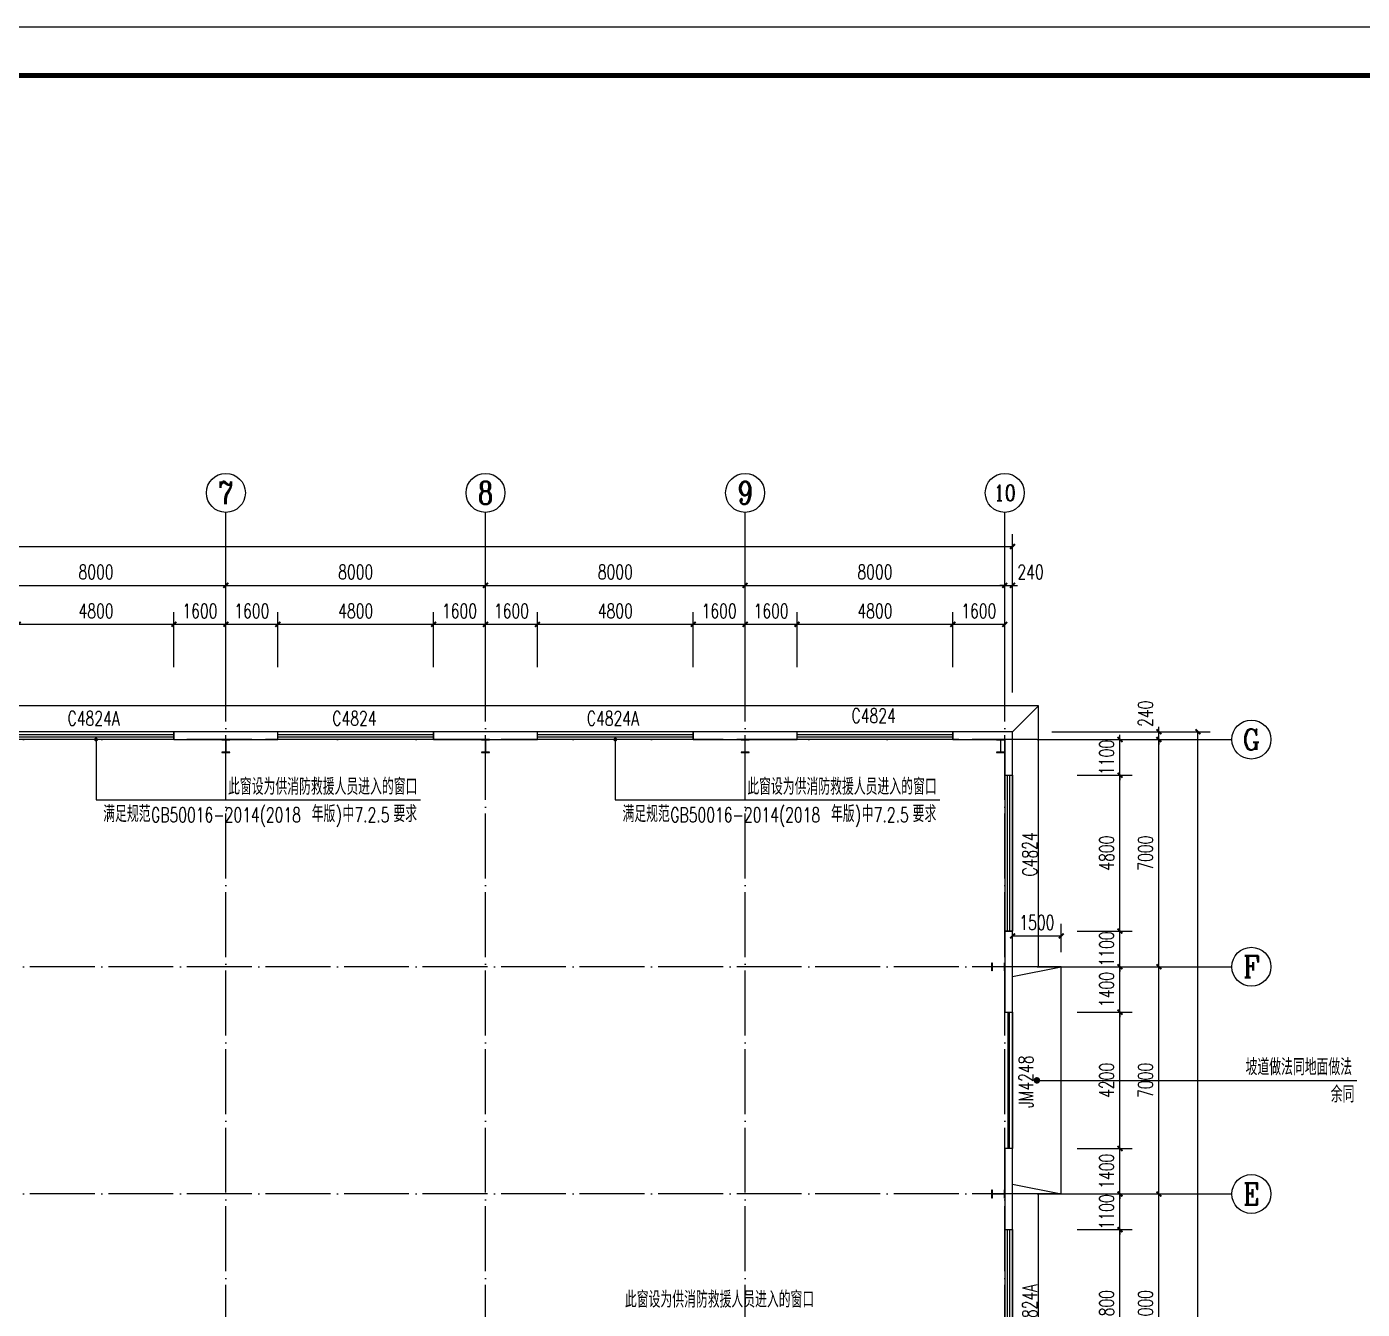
# Model space of a CAD drawing. Extents: x 170967 to 297117, y -33682 to 593582.
# Drawn here: x 235129 to 276283, y 460124 to 499638 of the extents above; entities that cross this region are included whole.
import ezdxf
from ezdxf.enums import TextEntityAlignment as Align

# ---------------------------------------------------------------- set-up
doc = ezdxf.new("R2010")
doc.units = 0
doc.header["$LTSCALE"] = 1000
doc.header["$MEASUREMENT"] = 0
doc.linetypes.add('DASH', pattern=[0.35, 0.25, -0.1])
doc.linetypes.add('DOTE', pattern=[2.42, 2, -0.2, 0.02, -0.2])
doc.layers.get('Defpoints').update_dxf_attribs({"color": 250})
for name, color, linetype in [('0 - 梁柱', 3, 'Continuous'), ('0-建筑立面', 255, 'Continuous'), ('AXIS', 171, 'Continuous'), ('AXIS_TEXT', 7, 'Continuous'), ('DIM_LEAD', 171, 'Continuous'), ('DOTE', 14, 'DOTE'), ('GROUND', 150, 'Continuous'), ('PUB_DIM', 171, 'Continuous'), ('PUB_TEXT', 7, 'Continuous'), ('STAIR', 3, 'Continuous'), ('TK', 4, 'Continuous'), ('WALL-PARAPET', 6, 'Continuous'), ('WINDOW', 140, 'Continuous'), ('WINDOW_TEXT', 7, 'Continuous')]:
    doc.layers.add(name, color=color, linetype=linetype)
doc.styles.add('_TCH_AXIS', font='COMPLEX', dxfattribs={"bigfont": 'GBCBIG'})
doc.styles.add('_TCH_DIM', font='SIMPLEX', dxfattribs={"bigfont": 'GBCBIG'})
doc.styles.add('_TCH_DIM_T3', font='SIMPLEX', dxfattribs={"width": 0.705882, "bigfont": 'GBCBIG'})
doc.styles.add('_TCH_LABEL', font='COMPLEX', dxfattribs={"bigfont": 'GBCBIG'})
doc.styles.add('_TCH_WINDOW', font='SIMPLEX', dxfattribs={"bigfont": 'GBCBIG'})
doc.styles.add('COMPLEX', font='COMPLEX')
doc.dimstyles.new('_TCH_ARCH&&150', dxfattribs={"dimtxt": 446.25, "dimasz": 150, "dimexe": 375, "dimexo": 450, "dimgap": 189.375, "dimtad": 1, "dimdec": 0, "dimzin": 0, "dimdsep": 46, "dimtxsty": '_TCH_DIM_T3', "dimblk": 'ARCHTICK', "dimcen": 0.09, "dimclrt": 7, "dimazin": 2, "dimtfac": 1, "dimtdec": 0, "dimtix": 1, "dimtmove": 2, "dimatfit": 3, "dimfxl": 0, "dimtolj": 1, "dimtzin": 0, "dimarcsym": 0})

# ---------------------------------------------------------------- blocks, each defined once
blk = doc.blocks.new('A$C670E4FA6')
at = {"layer": '0 - 梁柱'}
h = blk.add_hatch(color=256, dxfattribs=at)
h.paths.add_polyline_path([(125, 0), (0, 0), (0, 12), (120, 12), (120, 200), (125, 200)])
h.paths.add_polyline_path([(250, 0), (125, 0), (125, 200), (130, 200), (130, 12), (250, 12)])
h.paths.add_polyline_path([(250, 388), (130, 388), (130, 200), (125, 200), (125, 400), (250, 400)])
h.paths.add_polyline_path([(125, 200), (120, 200), (120, 388), (0, 388), (0, 400), (125, 400)])
blk.add_lwpolyline([(0, 400), (0, 388), (120, 388), (120, 12), (0, 12), (0, 0), (250, 0), (250, 12), (130, 12), (130, 388), (250, 388), (250, 400)], close=True, dxfattribs=at)
blk = doc.blocks.new('GeYuanFrame_20457670', base_point=(20.09, 4.53))
at = {"layer": 'TK'}
blk.add_lwpolyline([(20.09, 4.53), (20.09, 598.53), (861.09, 598.53), (861.09, 4.53)], close=True, dxfattribs=at)
at = {"layer": 'TK', "const_width": 1}
blk.add_lwpolyline([(45.09, 588.53), (851.09, 588.53), (851.09, 14.53), (45.09, 14.53)], close=True, dxfattribs=at)
blk = doc.blocks.new('$DorLib2D$00000213')
at = {"color": 0, "linetype": 'DASH', "const_width": 0.02}
blk.add_lwpolyline([(0.5, 0), (-0.5, 0)], dxfattribs=at)
blk = doc.blocks.new('$TCHSYS$WIN2D')
for p, q in [((-0.5, 0.5), (0.5, 0.5)), ((-0.5, 0.5), (-0.5, -0.5)), ((0.5, 0.5), (0.5, -0.5)), ((0.5, 0.1667), (-0.5, 0.1667)), ((0.5, -0.1667), (-0.5, -0.1667)), ((-0.5, -0.5), (0.5, -0.5))]:
    blk.add_line(p, q)
blk = doc.blocks.new('_AXISO')
blk.add_circle((0, 0), 0.5)
at = {"layer": 'AXIS_TEXT', "style": 'COMPLEX', "width": 1.041667}
blk.add_attdef('A', text='', height=0.56, dxfattribs=at).set_placement((-0.25, -0.28), (0.25, -0.28), align=Align.FIT)
blk = doc.blocks.new('_ArchTick')
at = {"color": 0, "linetype": 'ByBlock', "const_width": 0.4}
blk.add_lwpolyline([(-0.5, -0.5), (0.5, 0.5)], dxfattribs=at)
blk = doc.blocks.new('*D69')
at = {"layer": 'AXIS', "color": 0, "lineweight": -2}
for p, q in [((193026, 479127), (193026, 484002)), ((265506, 479127), (265506, 484002)), ((193026, 483627), (265506, 483627))]:
    blk.add_line(p, q, dxfattribs=at)
at = {"layer": 'Defpoints', "color": 0}
for p in [(265506, 483627), (193026, 478677), (265506, 478677)]:
    blk.add_point(p, dxfattribs=at)
at = {"layer": 'AXIS', "color": 0, "lineweight": -2, "xscale": 150, "yscale": 150, "zscale": 150, "rotation": 180}
blk.add_blockref('_ArchTick', (193026, 483627), dxfattribs=at)
at = {"layer": 'AXIS', "color": 0, "lineweight": -2, "xscale": 150, "yscale": 150, "zscale": 150}
blk.add_blockref('_ArchTick', (265506, 483627), dxfattribs=at)
at = {"layer": 'AXIS', "color": 7, "insert": (229266, 484040), "char_height": 446.2, "attachment_point": 5, "style": '_TCH_DIM_T3'}
blk.add_mtext('\\A1;72480', dxfattribs=at)
blk = doc.blocks.new('*D77')
at = {"layer": 'AXIS', "color": 0, "lineweight": -2}
for p, q in [((233266, 479127), (233266, 482802)), ((241266, 479127), (241266, 482802)), ((233266, 482427), (241266, 482427))]:
    blk.add_line(p, q, dxfattribs=at)
at = {"layer": 'Defpoints', "color": 0}
for p in [(241266, 482427), (233266, 478677), (241266, 478677)]:
    blk.add_point(p, dxfattribs=at)
at = {"layer": 'AXIS', "color": 0, "lineweight": -2, "xscale": 150, "yscale": 150, "zscale": 150, "rotation": 180}
blk.add_blockref('_ArchTick', (233266, 482427), dxfattribs=at)
at = {"layer": 'AXIS', "color": 0, "lineweight": -2, "xscale": 150, "yscale": 150, "zscale": 150}
blk.add_blockref('_ArchTick', (241266, 482427), dxfattribs=at)
at = {"layer": 'AXIS', "color": 7, "insert": (237266, 482840), "char_height": 446.2, "attachment_point": 5, "style": '_TCH_DIM_T3'}
blk.add_mtext('\\A1;8000', dxfattribs=at)
blk = doc.blocks.new('*D78')
at = {"layer": 'AXIS', "color": 0, "lineweight": -2}
for p, q in [((241266, 479127), (241266, 482802)), ((249266, 479127), (249266, 482802)), ((241266, 482427), (249266, 482427))]:
    blk.add_line(p, q, dxfattribs=at)
at = {"layer": 'Defpoints', "color": 0}
for p in [(249266, 482427), (241266, 478677), (249266, 478677)]:
    blk.add_point(p, dxfattribs=at)
at = {"layer": 'AXIS', "color": 0, "lineweight": -2, "xscale": 150, "yscale": 150, "zscale": 150, "rotation": 180}
blk.add_blockref('_ArchTick', (241266, 482427), dxfattribs=at)
at = {"layer": 'AXIS', "color": 0, "lineweight": -2, "xscale": 150, "yscale": 150, "zscale": 150}
blk.add_blockref('_ArchTick', (249266, 482427), dxfattribs=at)
at = {"layer": 'AXIS', "color": 7, "insert": (245266, 482840), "char_height": 446.2, "attachment_point": 5, "style": '_TCH_DIM_T3'}
blk.add_mtext('\\A1;8000', dxfattribs=at)
blk = doc.blocks.new('*D79')
at = {"layer": 'AXIS', "color": 0, "lineweight": -2}
for p, q in [((249266, 479127), (249266, 482802)), ((257266, 479127), (257266, 482802)), ((249266, 482427), (257266, 482427))]:
    blk.add_line(p, q, dxfattribs=at)
at = {"layer": 'Defpoints', "color": 0}
for p in [(257266, 482427), (249266, 478677), (257266, 478677)]:
    blk.add_point(p, dxfattribs=at)
at = {"layer": 'AXIS', "color": 0, "lineweight": -2, "xscale": 150, "yscale": 150, "zscale": 150, "rotation": 180}
blk.add_blockref('_ArchTick', (249266, 482427), dxfattribs=at)
at = {"layer": 'AXIS', "color": 0, "lineweight": -2, "xscale": 150, "yscale": 150, "zscale": 150}
blk.add_blockref('_ArchTick', (257266, 482427), dxfattribs=at)
at = {"layer": 'AXIS', "color": 7, "insert": (253266, 482840), "char_height": 446.2, "attachment_point": 5, "style": '_TCH_DIM_T3'}
blk.add_mtext('\\A1;8000', dxfattribs=at)
blk = doc.blocks.new('*D80')
at = {"layer": 'AXIS', "color": 0, "lineweight": -2}
for p, q in [((257266, 479127), (257266, 482802)), ((265266, 479127), (265266, 482802)), ((257266, 482427), (265266, 482427))]:
    blk.add_line(p, q, dxfattribs=at)
at = {"layer": 'Defpoints', "color": 0}
for p in [(265266, 482427), (257266, 478677), (265266, 478677)]:
    blk.add_point(p, dxfattribs=at)
at = {"layer": 'AXIS', "color": 0, "lineweight": -2, "xscale": 150, "yscale": 150, "zscale": 150, "rotation": 180}
blk.add_blockref('_ArchTick', (257266, 482427), dxfattribs=at)
at = {"layer": 'AXIS', "color": 0, "lineweight": -2, "xscale": 150, "yscale": 150, "zscale": 150}
blk.add_blockref('_ArchTick', (265266, 482427), dxfattribs=at)
at = {"layer": 'AXIS', "color": 7, "insert": (261266, 482840), "char_height": 446.2, "attachment_point": 5, "style": '_TCH_DIM_T3'}
blk.add_mtext('\\A1;8000', dxfattribs=at)
blk = doc.blocks.new('*D81')
at = {"layer": 'AXIS', "color": 0, "lineweight": -2}
for p, q in [((265266, 479127), (265266, 482802)), ((265506, 479127), (265506, 482802)), ((265266, 482427), (265116, 482427)), ((265266, 482427), (265506, 482427)), ((265506, 482427), (265656, 482427))]:
    blk.add_line(p, q, dxfattribs=at)
at = {"layer": 'Defpoints', "color": 0}
for p in [(265506, 482427), (265266, 478677), (265506, 478677)]:
    blk.add_point(p, dxfattribs=at)
at = {"layer": 'AXIS', "color": 0, "lineweight": -2, "xscale": 150, "yscale": 150, "zscale": 150}
blk.add_blockref('_ArchTick', (265266, 482427), dxfattribs=at)
at = {"layer": 'AXIS', "color": 0, "lineweight": -2, "xscale": 150, "yscale": 150, "zscale": 150, "rotation": 180}
blk.add_blockref('_ArchTick', (265506, 482427), dxfattribs=at)
at = {"layer": 'AXIS', "color": 7, "insert": (266061, 482840), "char_height": 446.2, "attachment_point": 5, "style": '_TCH_DIM_T3'}
blk.add_mtext('\\A1;240', dxfattribs=at)
blk = doc.blocks.new('*D92')
at = {"layer": 'AXIS', "color": 0, "lineweight": -2}
for p, q in [((266716, 477917), (271591, 477917)), ((271216, 435437), (271216, 477917)), ((266716, 435437), (271591, 435437))]:
    blk.add_line(p, q, dxfattribs=at)
at = {"layer": 'Defpoints', "color": 0}
for p in [(266266, 477917), (271216, 477917), (266266, 435437)]:
    blk.add_point(p, dxfattribs=at)
at = {"layer": 'AXIS', "color": 0, "lineweight": -2, "xscale": 150, "yscale": 150, "zscale": 150}
for p, rotation in [((271216, 477917), 90), ((271216, 435437), 270)]:
    blk.add_blockref('_ArchTick', p, dxfattribs=dict(at, rotation=rotation))
at = {"layer": 'AXIS', "color": 7, "insert": (270803, 456677), "char_height": 446.2, "attachment_point": 5, "rotation": 90, "style": '_TCH_DIM_T3'}
blk.add_mtext('\\A1;42480', dxfattribs=at)
blk = doc.blocks.new('*D97')
at = {"layer": 'AXIS', "color": 0, "lineweight": -2}
for p, q in [((266716, 463677), (270391, 463677)), ((270016, 456677), (270016, 463677)), ((266716, 456677), (270391, 456677))]:
    blk.add_line(p, q, dxfattribs=at)
at = {"layer": 'Defpoints', "color": 0}
for p in [(266266, 463677), (270016, 463677), (266266, 456677)]:
    blk.add_point(p, dxfattribs=at)
at = {"layer": 'AXIS', "color": 0, "lineweight": -2, "xscale": 150, "yscale": 150, "zscale": 150}
for p, rotation in [((270016, 463677), 90), ((270016, 456677), 270)]:
    blk.add_blockref('_ArchTick', p, dxfattribs=dict(at, rotation=rotation))
at = {"layer": 'AXIS', "color": 7, "insert": (269603, 460177), "char_height": 446.2, "attachment_point": 5, "rotation": 90, "style": '_TCH_DIM_T3'}
blk.add_mtext('\\A1;7000', dxfattribs=at)
blk = doc.blocks.new('*D98')
at = {"layer": 'AXIS', "color": 0, "lineweight": -2}
for p, q in [((266716, 470677), (270391, 470677)), ((270016, 463677), (270016, 470677)), ((266716, 463677), (270391, 463677))]:
    blk.add_line(p, q, dxfattribs=at)
at = {"layer": 'Defpoints', "color": 0}
for p in [(266266, 470677), (270016, 470677), (266266, 463677)]:
    blk.add_point(p, dxfattribs=at)
at = {"layer": 'AXIS', "color": 0, "lineweight": -2, "xscale": 150, "yscale": 150, "zscale": 150}
for p, rotation in [((270016, 470677), 90), ((270016, 463677), 270)]:
    blk.add_blockref('_ArchTick', p, dxfattribs=dict(at, rotation=rotation))
at = {"layer": 'AXIS', "color": 7, "insert": (269603, 467177), "char_height": 446.2, "attachment_point": 5, "rotation": 90, "style": '_TCH_DIM_T3'}
blk.add_mtext('\\A1;7000', dxfattribs=at)
blk = doc.blocks.new('*D99')
at = {"layer": 'AXIS', "color": 0, "lineweight": -2}
for p, q in [((266716, 477677), (270391, 477677)), ((270016, 470677), (270016, 477677)), ((266716, 470677), (270391, 470677))]:
    blk.add_line(p, q, dxfattribs=at)
at = {"layer": 'Defpoints', "color": 0}
for p in [(266266, 477677), (270016, 477677), (266266, 470677)]:
    blk.add_point(p, dxfattribs=at)
at = {"layer": 'AXIS', "color": 0, "lineweight": -2, "xscale": 150, "yscale": 150, "zscale": 150}
for p, rotation in [((270016, 477677), 90), ((270016, 470677), 270)]:
    blk.add_blockref('_ArchTick', p, dxfattribs=dict(at, rotation=rotation))
at = {"layer": 'AXIS', "color": 7, "insert": (269603, 474177), "char_height": 446.2, "attachment_point": 5, "rotation": 90, "style": '_TCH_DIM_T3'}
blk.add_mtext('\\A1;7000', dxfattribs=at)
blk = doc.blocks.new('*D100')
at = {"layer": 'AXIS', "color": 0, "lineweight": -2}
for p, q in [((266716, 477917), (270391, 477917)), ((270016, 477917), (270016, 478067)), ((270016, 477677), (270016, 477917)), ((266716, 477677), (270391, 477677)), ((270016, 477677), (270016, 477527))]:
    blk.add_line(p, q, dxfattribs=at)
at = {"layer": 'Defpoints', "color": 0}
for p in [(266266, 477917), (270016, 477917), (266266, 477677)]:
    blk.add_point(p, dxfattribs=at)
at = {"layer": 'AXIS', "color": 0, "lineweight": -2, "xscale": 150, "yscale": 150, "zscale": 150}
for p, rotation in [((270016, 477917), 270), ((270016, 477677), 90)]:
    blk.add_blockref('_ArchTick', p, dxfattribs=dict(at, rotation=rotation))
at = {"layer": 'AXIS', "color": 7, "insert": (269603, 478472), "char_height": 446.2, "attachment_point": 5, "rotation": 90, "style": '_TCH_DIM_T3'}
blk.add_mtext('\\A1;240', dxfattribs=at)
blk = doc.blocks.new('*D159')
at = {"layer": 'Defpoints', "color": 0}
for p in [(267046, 477677), (268816, 477677), (267046, 476577)]:
    blk.add_point(p, dxfattribs=at)
at = {"layer": 'PUB_DIM', "color": 0, "lineweight": -2}
for p, q in [((268816, 477677), (268816, 477827)), ((267496, 477677), (269191, 477677)), ((268816, 476577), (268816, 477677)), ((267496, 476577), (269191, 476577)), ((268816, 476577), (268816, 476427))]:
    blk.add_line(p, q, dxfattribs=at)
at = {"layer": 'PUB_DIM', "color": 0, "lineweight": -2, "xscale": 150, "yscale": 150, "zscale": 150}
for p, rotation in [((268816, 477677), 270), ((268816, 476577), 90)]:
    blk.add_blockref('_ArchTick', p, dxfattribs=dict(at, rotation=rotation))
at = {"layer": 'PUB_DIM', "color": 7, "insert": (268403, 477127), "char_height": 446.2, "attachment_point": 5, "rotation": 90, "style": '_TCH_DIM_T3'}
blk.add_mtext('\\A1;1100', dxfattribs=at)
blk = doc.blocks.new('*D160')
at = {"layer": 'Defpoints', "color": 0}
for p in [(267046, 476577), (268816, 476577), (267046, 471777)]:
    blk.add_point(p, dxfattribs=at)
at = {"layer": 'PUB_DIM', "color": 0, "lineweight": -2}
for p, q in [((267496, 476577), (269191, 476577)), ((268816, 471777), (268816, 476577)), ((267496, 471777), (269191, 471777))]:
    blk.add_line(p, q, dxfattribs=at)
at = {"layer": 'PUB_DIM', "color": 0, "lineweight": -2, "xscale": 150, "yscale": 150, "zscale": 150}
for p, rotation in [((268816, 476577), 90), ((268816, 471777), 270)]:
    blk.add_blockref('_ArchTick', p, dxfattribs=dict(at, rotation=rotation))
at = {"layer": 'PUB_DIM', "color": 7, "insert": (268403, 474177), "char_height": 446.2, "attachment_point": 5, "rotation": 90, "style": '_TCH_DIM_T3'}
blk.add_mtext('\\A1;4800', dxfattribs=at)
blk = doc.blocks.new('*D161')
at = {"layer": 'Defpoints', "color": 0}
for p in [(267046, 471777), (268816, 471777), (267046, 470677)]:
    blk.add_point(p, dxfattribs=at)
at = {"layer": 'PUB_DIM', "color": 0, "lineweight": -2}
for p, q in [((267496, 471777), (269191, 471777)), ((268816, 471777), (268816, 471927)), ((268816, 470677), (268816, 471777)), ((267496, 470677), (269191, 470677)), ((268816, 470677), (268816, 470527))]:
    blk.add_line(p, q, dxfattribs=at)
at = {"layer": 'PUB_DIM', "color": 0, "lineweight": -2, "xscale": 150, "yscale": 150, "zscale": 150}
for p, rotation in [((268816, 471777), 270), ((268816, 470677), 90)]:
    blk.add_blockref('_ArchTick', p, dxfattribs=dict(at, rotation=rotation))
at = {"layer": 'PUB_DIM', "color": 7, "insert": (268403, 471227), "char_height": 446.2, "attachment_point": 5, "rotation": 90, "style": '_TCH_DIM_T3'}
blk.add_mtext('\\A1;1100', dxfattribs=at)
blk = doc.blocks.new('*D162')
at = {"layer": 'Defpoints', "color": 0}
for p in [(267046, 470677), (268816, 470677), (267046, 469277)]:
    blk.add_point(p, dxfattribs=at)
at = {"layer": 'PUB_DIM', "color": 0, "lineweight": -2}
for p, q in [((268816, 470677), (268816, 470827)), ((267496, 470677), (269191, 470677)), ((268816, 469277), (268816, 470677)), ((267496, 469277), (269191, 469277)), ((268816, 469277), (268816, 469127))]:
    blk.add_line(p, q, dxfattribs=at)
at = {"layer": 'PUB_DIM', "color": 0, "lineweight": -2, "xscale": 150, "yscale": 150, "zscale": 150}
for p, rotation in [((268816, 470677), 270), ((268816, 469277), 90)]:
    blk.add_blockref('_ArchTick', p, dxfattribs=dict(at, rotation=rotation))
at = {"layer": 'PUB_DIM', "color": 7, "insert": (268403, 469977), "char_height": 446.2, "attachment_point": 5, "rotation": 90, "style": '_TCH_DIM_T3'}
blk.add_mtext('\\A1;1400', dxfattribs=at)
blk = doc.blocks.new('*D163')
at = {"layer": 'Defpoints', "color": 0}
for p in [(267046, 469277), (268816, 469277), (267046, 465077)]:
    blk.add_point(p, dxfattribs=at)
at = {"layer": 'PUB_DIM', "color": 0, "lineweight": -2}
for p, q in [((267496, 469277), (269191, 469277)), ((268816, 465077), (268816, 469277)), ((267496, 465077), (269191, 465077))]:
    blk.add_line(p, q, dxfattribs=at)
at = {"layer": 'PUB_DIM', "color": 0, "lineweight": -2, "xscale": 150, "yscale": 150, "zscale": 150}
for p, rotation in [((268816, 469277), 90), ((268816, 465077), 270)]:
    blk.add_blockref('_ArchTick', p, dxfattribs=dict(at, rotation=rotation))
at = {"layer": 'PUB_DIM', "color": 7, "insert": (268403, 467177), "char_height": 446.2, "attachment_point": 5, "rotation": 90, "style": '_TCH_DIM_T3'}
blk.add_mtext('\\A1;4200', dxfattribs=at)
blk = doc.blocks.new('*D164')
at = {"layer": 'Defpoints', "color": 0}
for p in [(267046, 465077), (268816, 465077), (267046, 463677)]:
    blk.add_point(p, dxfattribs=at)
at = {"layer": 'PUB_DIM', "color": 0, "lineweight": -2}
for p, q in [((267496, 465077), (269191, 465077)), ((268816, 465077), (268816, 465227)), ((268816, 463677), (268816, 465077)), ((267496, 463677), (269191, 463677)), ((268816, 463677), (268816, 463527))]:
    blk.add_line(p, q, dxfattribs=at)
at = {"layer": 'PUB_DIM', "color": 0, "lineweight": -2, "xscale": 150, "yscale": 150, "zscale": 150}
for p, rotation in [((268816, 465077), 270), ((268816, 463677), 90)]:
    blk.add_blockref('_ArchTick', p, dxfattribs=dict(at, rotation=rotation))
at = {"layer": 'PUB_DIM', "color": 7, "insert": (268403, 464377), "char_height": 446.2, "attachment_point": 5, "rotation": 90, "style": '_TCH_DIM_T3'}
blk.add_mtext('\\A1;1400', dxfattribs=at)
blk = doc.blocks.new('*D165')
at = {"layer": 'Defpoints', "color": 0}
for p in [(267046, 463677), (268816, 463677), (267046, 462577)]:
    blk.add_point(p, dxfattribs=at)
at = {"layer": 'PUB_DIM', "color": 0, "lineweight": -2}
for p, q in [((268816, 463677), (268816, 463827)), ((267496, 463677), (269191, 463677)), ((268816, 462577), (268816, 463677)), ((267496, 462577), (269191, 462577)), ((268816, 462577), (268816, 462427))]:
    blk.add_line(p, q, dxfattribs=at)
at = {"layer": 'PUB_DIM', "color": 0, "lineweight": -2, "xscale": 150, "yscale": 150, "zscale": 150}
for p, rotation in [((268816, 463677), 270), ((268816, 462577), 90)]:
    blk.add_blockref('_ArchTick', p, dxfattribs=dict(at, rotation=rotation))
at = {"layer": 'PUB_DIM', "color": 7, "insert": (268403, 463127), "char_height": 446.2, "attachment_point": 5, "rotation": 90, "style": '_TCH_DIM_T3'}
blk.add_mtext('\\A1;1100', dxfattribs=at)
blk = doc.blocks.new('*D166')
at = {"layer": 'Defpoints', "color": 0}
for p in [(267046, 462577), (268816, 462577), (267046, 457777)]:
    blk.add_point(p, dxfattribs=at)
at = {"layer": 'PUB_DIM', "color": 0, "lineweight": -2}
for p, q in [((267496, 462577), (269191, 462577)), ((268816, 457777), (268816, 462577)), ((267496, 457777), (269191, 457777))]:
    blk.add_line(p, q, dxfattribs=at)
at = {"layer": 'PUB_DIM', "color": 0, "lineweight": -2, "xscale": 150, "yscale": 150, "zscale": 150}
for p, rotation in [((268816, 462577), 90), ((268816, 457777), 270)]:
    blk.add_blockref('_ArchTick', p, dxfattribs=dict(at, rotation=rotation))
at = {"layer": 'PUB_DIM', "color": 7, "insert": (268403, 460177), "char_height": 446.2, "attachment_point": 5, "rotation": 90, "style": '_TCH_DIM_T3'}
blk.add_mtext('\\A1;4800', dxfattribs=at)
blk = doc.blocks.new('*D221')
at = {"layer": 'Defpoints', "color": 0}
for p in [(239666, 481227), (234866, 479457), (239666, 479457)]:
    blk.add_point(p, dxfattribs=at)
at = {"layer": 'PUB_DIM', "color": 0, "lineweight": -2}
for p, q in [((234866, 479907), (234866, 481602)), ((239666, 479907), (239666, 481602)), ((234866, 481227), (239666, 481227))]:
    blk.add_line(p, q, dxfattribs=at)
at = {"layer": 'PUB_DIM', "color": 0, "lineweight": -2, "xscale": 150, "yscale": 150, "zscale": 150, "rotation": 180}
blk.add_blockref('_ArchTick', (234866, 481227), dxfattribs=at)
at = {"layer": 'PUB_DIM', "color": 0, "lineweight": -2, "xscale": 150, "yscale": 150, "zscale": 150}
blk.add_blockref('_ArchTick', (239666, 481227), dxfattribs=at)
at = {"layer": 'PUB_DIM', "color": 7, "insert": (237266, 481640), "char_height": 446.2, "attachment_point": 5, "style": '_TCH_DIM_T3'}
blk.add_mtext('\\A1;4800', dxfattribs=at)
blk = doc.blocks.new('*D222')
at = {"layer": 'Defpoints', "color": 0}
for p in [(241266, 481227), (239666, 479457), (241266, 479457)]:
    blk.add_point(p, dxfattribs=at)
at = {"layer": 'PUB_DIM', "color": 0, "lineweight": -2}
for p, q in [((239666, 479907), (239666, 481602)), ((241266, 479907), (241266, 481602)), ((239666, 481227), (241266, 481227))]:
    blk.add_line(p, q, dxfattribs=at)
at = {"layer": 'PUB_DIM', "color": 0, "lineweight": -2, "xscale": 150, "yscale": 150, "zscale": 150, "rotation": 180}
blk.add_blockref('_ArchTick', (239666, 481227), dxfattribs=at)
at = {"layer": 'PUB_DIM', "color": 0, "lineweight": -2, "xscale": 150, "yscale": 150, "zscale": 150}
blk.add_blockref('_ArchTick', (241266, 481227), dxfattribs=at)
at = {"layer": 'PUB_DIM', "color": 7, "insert": (240466, 481640), "char_height": 446.2, "attachment_point": 5, "style": '_TCH_DIM_T3'}
blk.add_mtext('\\A1;1600', dxfattribs=at)
blk = doc.blocks.new('*D223')
at = {"layer": 'Defpoints', "color": 0}
for p in [(242866, 481227), (241266, 479457), (242866, 479457)]:
    blk.add_point(p, dxfattribs=at)
at = {"layer": 'PUB_DIM', "color": 0, "lineweight": -2}
for p, q in [((241266, 479907), (241266, 481602)), ((242866, 479907), (242866, 481602)), ((241266, 481227), (242866, 481227))]:
    blk.add_line(p, q, dxfattribs=at)
at = {"layer": 'PUB_DIM', "color": 0, "lineweight": -2, "xscale": 150, "yscale": 150, "zscale": 150, "rotation": 180}
blk.add_blockref('_ArchTick', (241266, 481227), dxfattribs=at)
at = {"layer": 'PUB_DIM', "color": 0, "lineweight": -2, "xscale": 150, "yscale": 150, "zscale": 150}
blk.add_blockref('_ArchTick', (242866, 481227), dxfattribs=at)
at = {"layer": 'PUB_DIM', "color": 7, "insert": (242066, 481640), "char_height": 446.2, "attachment_point": 5, "style": '_TCH_DIM_T3'}
blk.add_mtext('\\A1;1600', dxfattribs=at)
blk = doc.blocks.new('*D224')
at = {"layer": 'Defpoints', "color": 0}
for p in [(247666, 481227), (242866, 479457), (247666, 479457)]:
    blk.add_point(p, dxfattribs=at)
at = {"layer": 'PUB_DIM', "color": 0, "lineweight": -2}
for p, q in [((242866, 479907), (242866, 481602)), ((247666, 479907), (247666, 481602)), ((242866, 481227), (247666, 481227))]:
    blk.add_line(p, q, dxfattribs=at)
at = {"layer": 'PUB_DIM', "color": 0, "lineweight": -2, "xscale": 150, "yscale": 150, "zscale": 150, "rotation": 180}
blk.add_blockref('_ArchTick', (242866, 481227), dxfattribs=at)
at = {"layer": 'PUB_DIM', "color": 0, "lineweight": -2, "xscale": 150, "yscale": 150, "zscale": 150}
blk.add_blockref('_ArchTick', (247666, 481227), dxfattribs=at)
at = {"layer": 'PUB_DIM', "color": 7, "insert": (245266, 481640), "char_height": 446.2, "attachment_point": 5, "style": '_TCH_DIM_T3'}
blk.add_mtext('\\A1;4800', dxfattribs=at)
blk = doc.blocks.new('*D225')
at = {"layer": 'Defpoints', "color": 0}
for p in [(249266, 481227), (247666, 479457), (249266, 479457)]:
    blk.add_point(p, dxfattribs=at)
at = {"layer": 'PUB_DIM', "color": 0, "lineweight": -2}
for p, q in [((247666, 479907), (247666, 481602)), ((249266, 479907), (249266, 481602)), ((247666, 481227), (249266, 481227))]:
    blk.add_line(p, q, dxfattribs=at)
at = {"layer": 'PUB_DIM', "color": 0, "lineweight": -2, "xscale": 150, "yscale": 150, "zscale": 150, "rotation": 180}
blk.add_blockref('_ArchTick', (247666, 481227), dxfattribs=at)
at = {"layer": 'PUB_DIM', "color": 0, "lineweight": -2, "xscale": 150, "yscale": 150, "zscale": 150}
blk.add_blockref('_ArchTick', (249266, 481227), dxfattribs=at)
at = {"layer": 'PUB_DIM', "color": 7, "insert": (248466, 481640), "char_height": 446.2, "attachment_point": 5, "style": '_TCH_DIM_T3'}
blk.add_mtext('\\A1;1600', dxfattribs=at)
blk = doc.blocks.new('*D226')
at = {"layer": 'Defpoints', "color": 0}
for p in [(250866, 481227), (249266, 479457), (250866, 479457)]:
    blk.add_point(p, dxfattribs=at)
at = {"layer": 'PUB_DIM', "color": 0, "lineweight": -2}
for p, q in [((249266, 479907), (249266, 481602)), ((250866, 479907), (250866, 481602)), ((249266, 481227), (250866, 481227))]:
    blk.add_line(p, q, dxfattribs=at)
at = {"layer": 'PUB_DIM', "color": 0, "lineweight": -2, "xscale": 150, "yscale": 150, "zscale": 150, "rotation": 180}
blk.add_blockref('_ArchTick', (249266, 481227), dxfattribs=at)
at = {"layer": 'PUB_DIM', "color": 0, "lineweight": -2, "xscale": 150, "yscale": 150, "zscale": 150}
blk.add_blockref('_ArchTick', (250866, 481227), dxfattribs=at)
at = {"layer": 'PUB_DIM', "color": 7, "insert": (250066, 481640), "char_height": 446.2, "attachment_point": 5, "style": '_TCH_DIM_T3'}
blk.add_mtext('\\A1;1600', dxfattribs=at)
blk = doc.blocks.new('*D227')
at = {"layer": 'Defpoints', "color": 0}
for p in [(255666, 481227), (250866, 479457), (255666, 479457)]:
    blk.add_point(p, dxfattribs=at)
at = {"layer": 'PUB_DIM', "color": 0, "lineweight": -2}
for p, q in [((250866, 479907), (250866, 481602)), ((255666, 479907), (255666, 481602)), ((250866, 481227), (255666, 481227))]:
    blk.add_line(p, q, dxfattribs=at)
at = {"layer": 'PUB_DIM', "color": 0, "lineweight": -2, "xscale": 150, "yscale": 150, "zscale": 150, "rotation": 180}
blk.add_blockref('_ArchTick', (250866, 481227), dxfattribs=at)
at = {"layer": 'PUB_DIM', "color": 0, "lineweight": -2, "xscale": 150, "yscale": 150, "zscale": 150}
blk.add_blockref('_ArchTick', (255666, 481227), dxfattribs=at)
at = {"layer": 'PUB_DIM', "color": 7, "insert": (253266, 481640), "char_height": 446.2, "attachment_point": 5, "style": '_TCH_DIM_T3'}
blk.add_mtext('\\A1;4800', dxfattribs=at)
blk = doc.blocks.new('*D228')
at = {"layer": 'Defpoints', "color": 0}
for p in [(257266, 481227), (255666, 479457), (257266, 479457)]:
    blk.add_point(p, dxfattribs=at)
at = {"layer": 'PUB_DIM', "color": 0, "lineweight": -2}
for p, q in [((255666, 479907), (255666, 481602)), ((257266, 479907), (257266, 481602)), ((255666, 481227), (257266, 481227))]:
    blk.add_line(p, q, dxfattribs=at)
at = {"layer": 'PUB_DIM', "color": 0, "lineweight": -2, "xscale": 150, "yscale": 150, "zscale": 150, "rotation": 180}
blk.add_blockref('_ArchTick', (255666, 481227), dxfattribs=at)
at = {"layer": 'PUB_DIM', "color": 0, "lineweight": -2, "xscale": 150, "yscale": 150, "zscale": 150}
blk.add_blockref('_ArchTick', (257266, 481227), dxfattribs=at)
at = {"layer": 'PUB_DIM', "color": 7, "insert": (256466, 481640), "char_height": 446.2, "attachment_point": 5, "style": '_TCH_DIM_T3'}
blk.add_mtext('\\A1;1600', dxfattribs=at)
blk = doc.blocks.new('*D229')
at = {"layer": 'Defpoints', "color": 0}
for p in [(258866, 481227), (257266, 479457), (258866, 479457)]:
    blk.add_point(p, dxfattribs=at)
at = {"layer": 'PUB_DIM', "color": 0, "lineweight": -2}
for p, q in [((257266, 479907), (257266, 481602)), ((258866, 479907), (258866, 481602)), ((257266, 481227), (258866, 481227))]:
    blk.add_line(p, q, dxfattribs=at)
at = {"layer": 'PUB_DIM', "color": 0, "lineweight": -2, "xscale": 150, "yscale": 150, "zscale": 150, "rotation": 180}
blk.add_blockref('_ArchTick', (257266, 481227), dxfattribs=at)
at = {"layer": 'PUB_DIM', "color": 0, "lineweight": -2, "xscale": 150, "yscale": 150, "zscale": 150}
blk.add_blockref('_ArchTick', (258866, 481227), dxfattribs=at)
at = {"layer": 'PUB_DIM', "color": 7, "insert": (258066, 481640), "char_height": 446.2, "attachment_point": 5, "style": '_TCH_DIM_T3'}
blk.add_mtext('\\A1;1600', dxfattribs=at)
blk = doc.blocks.new('*D230')
at = {"layer": 'Defpoints', "color": 0}
for p in [(263666, 481227), (258866, 479457), (263666, 479457)]:
    blk.add_point(p, dxfattribs=at)
at = {"layer": 'PUB_DIM', "color": 0, "lineweight": -2}
for p, q in [((258866, 479907), (258866, 481602)), ((263666, 479907), (263666, 481602)), ((258866, 481227), (263666, 481227))]:
    blk.add_line(p, q, dxfattribs=at)
at = {"layer": 'PUB_DIM', "color": 0, "lineweight": -2, "xscale": 150, "yscale": 150, "zscale": 150, "rotation": 180}
blk.add_blockref('_ArchTick', (258866, 481227), dxfattribs=at)
at = {"layer": 'PUB_DIM', "color": 0, "lineweight": -2, "xscale": 150, "yscale": 150, "zscale": 150}
blk.add_blockref('_ArchTick', (263666, 481227), dxfattribs=at)
at = {"layer": 'PUB_DIM', "color": 7, "insert": (261266, 481640), "char_height": 446.2, "attachment_point": 5, "style": '_TCH_DIM_T3'}
blk.add_mtext('\\A1;4800', dxfattribs=at)
blk = doc.blocks.new('*D231')
at = {"layer": 'Defpoints', "color": 0}
for p in [(265266, 481227), (263666, 479457), (265266, 479457)]:
    blk.add_point(p, dxfattribs=at)
at = {"layer": 'PUB_DIM', "color": 0, "lineweight": -2}
for p, q in [((263666, 479907), (263666, 481602)), ((265266, 479907), (265266, 481602)), ((263666, 481227), (265266, 481227))]:
    blk.add_line(p, q, dxfattribs=at)
at = {"layer": 'PUB_DIM', "color": 0, "lineweight": -2, "xscale": 150, "yscale": 150, "zscale": 150, "rotation": 180}
blk.add_blockref('_ArchTick', (263666, 481227), dxfattribs=at)
at = {"layer": 'PUB_DIM', "color": 0, "lineweight": -2, "xscale": 150, "yscale": 150, "zscale": 150}
blk.add_blockref('_ArchTick', (265266, 481227), dxfattribs=at)
at = {"layer": 'PUB_DIM', "color": 7, "insert": (264466, 481640), "char_height": 446.2, "attachment_point": 5, "style": '_TCH_DIM_T3'}
blk.add_mtext('\\A1;1600', dxfattribs=at)
blk = doc.blocks.new('*D298')
at = {"layer": 'Defpoints', "color": 0}
for p in [(267006, 471627), (265506, 470677), (267006, 470677)]:
    blk.add_point(p, dxfattribs=at)
at = {"layer": 'PUB_DIM', "color": 0, "lineweight": -2}
for p, q in [((265506, 471127), (265506, 472002)), ((265506, 471627), (267006, 471627)), ((267006, 471127), (267006, 472002))]:
    blk.add_line(p, q, dxfattribs=at)
at = {"layer": 'PUB_DIM', "color": 0, "lineweight": -2, "xscale": 150, "yscale": 150, "zscale": 150, "rotation": 180}
blk.add_blockref('_ArchTick', (265506, 471627), dxfattribs=at)
at = {"layer": 'PUB_DIM', "color": 0, "lineweight": -2, "xscale": 150, "yscale": 150, "zscale": 150}
blk.add_blockref('_ArchTick', (267006, 471627), dxfattribs=at)
at = {"layer": 'PUB_DIM', "color": 7, "insert": (266256, 472040), "char_height": 446.2, "attachment_point": 5, "style": '_TCH_DIM_T3'}
blk.add_mtext('\\A1;1500', dxfattribs=at)

msp = doc.modelspace()

# ---------------------------------------------------------------- linework, layer by layer
at = {"layer": 'AXIS'}
for p, q in [((241265.9, 478677), (241265.9, 484677)), ((249265.9, 478677), (249265.9, 484677)), ((257265.9, 478677), (257265.9, 484677)), ((265265.9, 478677), (265265.9, 484677)), ((266265.9, 477677), (272265.9, 477677)), ((266265.9, 470677), (272265.9, 470677)), ((266265.9, 463677), (272265.9, 463677))]:
    msp.add_line(p, q, dxfattribs=at)
at = {"layer": 'DIM_LEAD'}
for p, q in [((237265.9, 477677), (237265.9, 475815.4)), ((253265.9, 477677), (253265.9, 475815.4)), ((237265.9, 475815.4), (247265.9, 475815.4)), ((253265.9, 475815.4), (263265.9, 475815.4)), ((266255.9, 467177), (272511.2, 467177)), ((272511.2, 467177), (276111, 467177))]:
    msp.add_line(p, q, dxfattribs=at)
for points, const_width in [([(237265.9, 477707, 1), (237265.9, 477647, 1)], 60), ([(253265.9, 477707, 1), (253265.9, 477647, 1)], 60), ([(266205.9, 467177, 1), (266305.9, 467177, 1)], 100)]:
    msp.add_lwpolyline(points, format="xyb", close=True, dxfattribs=dict(at, const_width=const_width))
at = {"layer": 'DOTE'}
for p, q in [((241265.9, 434677), (241265.9, 478677)), ((249265.9, 434677), (249265.9, 478677)), ((257265.9, 434677), (257265.9, 478677)), ((265265.9, 434677), (265265.9, 478677)), ((266265.9, 477677), (192265.9, 477677)), ((266265.9, 470677), (192265.9, 470677)), ((266265.9, 463677), (192265.9, 463677))]:
    msp.add_line(p, q, dxfattribs=at)
at = {"layer": 'GROUND'}
for p, q in [((266305.9, 478717), (233265.9, 478717)), ((265505.9, 477917), (266305.9, 478717)), ((266305.9, 470677), (266305.9, 478717)), ((265505.9, 477917), (233265.9, 477917)), ((265505.9, 470677), (265505.9, 477917)), ((265505.9, 449677), (265505.9, 463677)), ((266305.9, 449677), (266305.9, 463677))]:
    msp.add_line(p, q, dxfattribs=at)
at = {"layer": 'STAIR'}
for p, q in [((267005.9, 470677), (265505.9, 470677)), ((265505.9, 463677), (265505.9, 470677)), ((265505.9, 470377), (267005.9, 470677)), ((267005.9, 463677), (267005.9, 470677)), ((265505.9, 463977), (267005.9, 463677)), ((267005.9, 463677), (265505.9, 463677))]:
    msp.add_line(p, q, dxfattribs=at)
at = {"layer": 'WALL-PARAPET'}
for p, q in [((242865.9, 477917), (239665.9, 477917)), ((239665.9, 477917), (239665.9, 477677)), ((242865.9, 477677), (242865.9, 477917)), ((250865.9, 477917), (247665.9, 477917)), ((247665.9, 477917), (247665.9, 477677)), ((250865.9, 477677), (250865.9, 477917)), ((258865.9, 477917), (255665.9, 477917)), ((255665.9, 477917), (255665.9, 477677)), ((258865.9, 477677), (258865.9, 477917)), ((265505.9, 477917), (263665.9, 477917)), ((263665.9, 477917), (263665.9, 477677)), ((265505.9, 476577), (265505.9, 477917)), ((239665.9, 477677), (242865.9, 477677)), ((247665.9, 477677), (250865.9, 477677)), ((255665.9, 477677), (258865.9, 477677)), ((263665.9, 477677), (265265.9, 477677)), ((265265.9, 477677), (265265.9, 476577)), ((265265.9, 476577), (265505.9, 476577)), ((265265.9, 471777), (265265.9, 469277)), ((265505.9, 471777), (265265.9, 471777)), ((265505.9, 469277), (265505.9, 471777)), ((265265.9, 469277), (265505.9, 469277)), ((265265.9, 465077), (265265.9, 462577)), ((265505.9, 465077), (265265.9, 465077)), ((265505.9, 462577), (265505.9, 465077)), ((265265.9, 462577), (265505.9, 462577))]:
    msp.add_line(p, q, dxfattribs=at)
at = {"layer": 'WINDOW'}
msp.add_line((265505.9, 469277), (265505.9, 465077), dxfattribs=at)

# ---------------------------------------------------------------- block references
at = {"layer": '0 - 梁柱', "rotation": 180}
for p in [(241390.9, 477677), (249390.9, 477677), (257390.9, 477677), (265265.9, 477677)]:
    msp.add_blockref('A$C670E4FA6', p, dxfattribs=at)
at = {"layer": '0 - 梁柱', "xscale": -1, "rotation": 90}
for p in [(265265.9, 470802), (265265.9, 463802)]:
    msp.add_blockref('A$C670E4FA6', p, dxfattribs=at)
at = {"layer": '0-建筑立面', "xscale": 150, "yscale": 150, "zscale": 150}
msp.add_blockref('GeYuanFrame_20457670', (170967.1, 410538.3), dxfattribs=at)
at = {"layer": 'AXIS'}
ref = msp.add_blockref('_AXISO', (241265.9, 485277), dxfattribs=dict(at, xscale=1200, yscale=1200, zscale=1200))
ref.add_attrib('A', '7', dxfattribs={"layer": 'AXIS_TEXT', "height": 698.9, "style": '_TCH_AXIS'}).set_placement((241032.9, 484927.6), (241498.9, 484927.6), align=Align.FIT)
ref = msp.add_blockref('_AXISO', (249265.9, 485277), dxfattribs=dict(at, xscale=1200, yscale=1200, zscale=1200))
ref.add_attrib('A', '8', dxfattribs={"layer": 'AXIS_TEXT', "height": 698.9, "style": '_TCH_AXIS'}).set_placement((249032.9, 484927.6), (249498.9, 484927.6), align=Align.FIT)
ref = msp.add_blockref('_AXISO', (257265.9, 485277), dxfattribs=dict(at, xscale=1200, yscale=1200, zscale=1200))
ref.add_attrib('A', '9', dxfattribs={"layer": 'AXIS_TEXT', "height": 698.9, "style": '_TCH_AXIS'}).set_placement((257032.9, 484927.6), (257498.9, 484927.6), align=Align.FIT)
ref = msp.add_blockref('_AXISO', (265265.9, 485277), dxfattribs=dict(at, xscale=1200, yscale=1200, zscale=1200))
ref.add_attrib('A', '10', dxfattribs={"layer": 'AXIS_TEXT', "height": 492.67, "style": '_TCH_AXIS'}).set_placement((264925.7, 485030.7), (265606.1, 485030.7), align=Align.FIT)
ref = msp.add_blockref('_AXISO', (272865.9, 477677), dxfattribs=dict(at, xscale=1200, yscale=1200, zscale=1200))
ref.add_attrib('A', 'G', dxfattribs={"layer": 'AXIS_TEXT', "height": 637.8, "style": '_TCH_AXIS'}).set_placement((272592.6, 477358.1), (273139.3, 477358.1), align=Align.FIT)
ref = msp.add_blockref('_AXISO', (272865.9, 470677), dxfattribs=dict(at, xscale=1200, yscale=1200, zscale=1200))
ref.add_attrib('A', 'F', dxfattribs={"layer": 'AXIS_TEXT', "height": 668.2, "style": '_TCH_AXIS'}).set_placement((272611.4, 470343), (273120.5, 470343), align=Align.FIT)
ref = msp.add_blockref('_AXISO', (272865.9, 463677), dxfattribs=dict(at, xscale=1200, yscale=1200, zscale=1200))
ref.add_attrib('A', 'E', dxfattribs={"layer": 'AXIS_TEXT', "height": 668.2, "style": '_TCH_AXIS'}).set_placement((272611.4, 463343), (273120.5, 463343), align=Align.FIT)
at = {"layer": 'WINDOW'}
ref = msp.add_blockref('$TCHSYS$WIN2D', (261265.9, 477797), dxfattribs=dict(at, xscale=-4800, yscale=-240, zscale=-4800))
ref.add_attrib('A', 'C4824', (260545.9, 478188.2), dxfattribs={"layer": 'WINDOW_TEXT', "height": 446.25, "style": '_TCH_WINDOW', "width": 0.705882})
ref = msp.add_blockref('$TCHSYS$WIN2D', (237265.9, 477797), dxfattribs=dict(at, xscale=-4800, yscale=-240, zscale=-4800))
ref.add_attrib('A', 'C4824A', (236388.4, 478106.4), dxfattribs={"layer": 'WINDOW_TEXT', "height": 446.25, "style": '_TCH_WINDOW', "width": 0.705882})
ref = msp.add_blockref('$TCHSYS$WIN2D', (245265.9, 477797), dxfattribs=dict(at, xscale=-4800, yscale=-240, zscale=-4800))
ref.add_attrib('A', 'C4824', (244545.9, 478106.4), dxfattribs={"layer": 'WINDOW_TEXT', "height": 446.25, "style": '_TCH_WINDOW', "width": 0.705882})
ref = msp.add_blockref('$TCHSYS$WIN2D', (253265.9, 477797), dxfattribs=dict(at, xscale=-4800, yscale=-240, zscale=-4800))
ref.add_attrib('A', 'C4824A', (252388.4, 478106.4), dxfattribs={"layer": 'WINDOW_TEXT', "height": 446.25, "style": '_TCH_WINDOW', "width": 0.705882})
ref = msp.add_blockref('$TCHSYS$WIN2D', (265385.9, 474177), dxfattribs=dict(at, xscale=4800, yscale=-240, zscale=4800, rotation=270))
ref.add_attrib('A', 'C4824', (266261.5, 473457), dxfattribs={"layer": 'WINDOW_TEXT', "height": 446.25, "rotation": 90, "style": '_TCH_WINDOW', "width": 0.705882})
ref = msp.add_blockref('$DorLib2D$00000213', (265385.9, 467177), dxfattribs=dict(at, xscale=4200, yscale=-4200, zscale=4200, rotation=270))
ref.add_attrib('A', 'JM4248', (266141.5, 466322), dxfattribs={"layer": 'WINDOW_TEXT', "height": 446.25, "rotation": 90, "style": '_TCH_WINDOW', "width": 0.705882})
ref = msp.add_blockref('$TCHSYS$WIN2D', (265385.9, 460177), dxfattribs=dict(at, xscale=4800, yscale=-240, zscale=4800, rotation=270))
ref.add_attrib('A', 'C4824A', (266261.5, 459299.5), dxfattribs={"layer": 'WINDOW_TEXT', "height": 446.25, "rotation": 90, "style": '_TCH_WINDOW', "width": 0.705882})

# ---------------------------------------------------------------- texts
at = {"layer": 'PUB_TEXT'}
for s, height, style, p in [('此窗设为供消防救援人员进入的窗口', 506.383, '_TCH_DIM', (241333.4, 475972.9)), ('此窗设为供消防救援人员进入的窗口', 506.383, '_TCH_DIM', (257333.4, 475972.9)), ('满足规范', 506.38, '_TCH_DIM', (237486.7, 475132.9)), ('年版', 506.38, '_TCH_DIM', (243911.2, 475132.9)), ('中', 506.4, '_TCH_DIM', (244858.4, 475132.9)), ('要求', 506.38, '_TCH_DIM', (246427, 475132.9)), ('满足规范', 506.38, '_TCH_DIM', (253486.7, 475132.9)), ('年版', 506.38, '_TCH_DIM', (259911.2, 475132.9)), ('中', 506.4, '_TCH_DIM', (260858.4, 475132.9)), ('要求', 506.38, '_TCH_DIM', (262427, 475132.9)), ('坡道做法同地面做法', 506.38, '_TCH_LABEL', (272686.2, 467334.5)), ('余同', 506.38, '_TCH_LABEL', (275311.2, 466494.5)), ('此窗设为供消防救援人员进入的窗口', 506.383, '_TCH_DIM', (253561.8, 460174))]:
    msp.add_text(s, height=height, dxfattribs=dict(at, style=style)).set_placement(p)
at = {"layer": 'PUB_TEXT', "style": '_TCH_DIM', "width": 0.705882}
for s, height, p in [('GB50016-2014(2018', 446.25, (238961.2, 475132.9)), (')', 446.2, (244648.4, 475132.9)), ('7.2.5', 446.25, (245227, 475132.9)), ('GB50016-2014(2018', 446.25, (254961.2, 475132.9)), (')', 446.2, (260648.4, 475132.9)), ('7.2.5', 446.25, (261227, 475132.9))]:
    msp.add_text(s, height=height, dxfattribs=at).set_placement(p)

# ---------------------------------------------------------------- dimensions: what is measured, and where the dimension line sits
at = {"layer": 'AXIS'}
for p1, p2, distance, picture, middle in [((193025.9, 478677), (265505.9, 478677), 4950, '*D69', (229265.9, 484039.5)), ((233265.9, 478677), (241265.9, 478677), 3750, '*D77', (237265.9, 482839.5)), ((241265.9, 478677), (249265.9, 478677), 3750, '*D78', (245265.9, 482839.5)), ((249265.9, 478677), (257265.9, 478677), 3750, '*D79', (253265.9, 482839.5)), ((257265.9, 478677), (265265.9, 478677), 3750, '*D80', (261265.9, 482839.5)), ((266265.9, 435437), (266265.9, 477917), -4950, '*D92', (270803.4, 456677)), ((266265.9, 470677), (266265.9, 477677), -3750, '*D99', (269603.4, 474177)), ((266265.9, 463677), (266265.9, 470677), -3750, '*D98', (269603.4, 467177)), ((266265.9, 456677), (266265.9, 463677), -3750, '*D97', (269603.4, 460177))]:
    dim = msp.add_aligned_dim(p1=p1, p2=p2, distance=distance, dimstyle='_TCH_ARCH&&150', dxfattribs=at)
    dim.commit()
    dim.dimension.update_dxf_attribs({"geometry": picture, "text_midpoint": middle})
for base, p1, p2, angle, picture, middle in [((265505.9, 482427), (265265.9, 478677), (265505.9, 478677), 0, '*D81', (266060.9, 482839.5)), ((270015.9, 477917), (266265.9, 477677), (266265.9, 477917), 90, '*D100', (269603.4, 478472))]:
    dim = msp.add_linear_dim(base=base, p1=p1, p2=p2, angle=angle, dimstyle='_TCH_ARCH&&150', dxfattribs=at)
    dim.commit()
    dim.dimension.update_dxf_attribs({"geometry": picture, "text_midpoint": middle, "dimtype": 161})
at = {"layer": 'PUB_DIM'}
for p1, p2, distance, picture, middle in [((234865.9, 479457), (239665.9, 479457), 1770, '*D221', (237265.9, 481639.5)), ((239665.9, 479457), (241265.9, 479457), 1770, '*D222', (240465.9, 481639.5)), ((241265.9, 479457), (242865.9, 479457), 1770, '*D223', (242065.9, 481639.5)), ((242865.9, 479457), (247665.9, 479457), 1770, '*D224', (245265.9, 481639.5)), ((247665.9, 479457), (249265.9, 479457), 1770, '*D225', (248465.9, 481639.5)), ((249265.9, 479457), (250865.9, 479457), 1770, '*D226', (250065.9, 481639.5)), ((250865.9, 479457), (255665.9, 479457), 1770, '*D227', (253265.9, 481639.5)), ((255665.9, 479457), (257265.9, 479457), 1770, '*D228', (256465.9, 481639.5)), ((257265.9, 479457), (258865.9, 479457), 1770, '*D229', (258065.9, 481639.5)), ((258865.9, 479457), (263665.9, 479457), 1770, '*D230', (261265.9, 481639.5)), ((263665.9, 479457), (265265.9, 479457), 1770, '*D231', (264465.9, 481639.5)), ((267045.9, 476577), (267045.9, 477677), -1770, '*D159', (268403.4, 477127)), ((267045.9, 471777), (267045.9, 476577), -1770, '*D160', (268403.4, 474177)), ((265505.9, 470677), (267005.9, 470677), 950, '*D298', (266255.9, 472039.5)), ((267045.9, 470677), (267045.9, 471777), -1770, '*D161', (268403.4, 471227)), ((267045.9, 469277), (267045.9, 470677), -1770, '*D162', (268403.4, 469977)), ((267045.9, 465077), (267045.9, 469277), -1770, '*D163', (268403.4, 467177)), ((267045.9, 463677), (267045.9, 465077), -1770, '*D164', (268403.4, 464377)), ((267045.9, 462577), (267045.9, 463677), -1770, '*D165', (268403.4, 463127)), ((267045.9, 457777), (267045.9, 462577), -1770, '*D166', (268403.4, 460177))]:
    dim = msp.add_aligned_dim(p1=p1, p2=p2, distance=distance, dimstyle='_TCH_ARCH&&150', dxfattribs=at)
    dim.commit()
    dim.dimension.update_dxf_attribs({"geometry": picture, "text_midpoint": middle})

doc.saveas('drawing.dxf')
